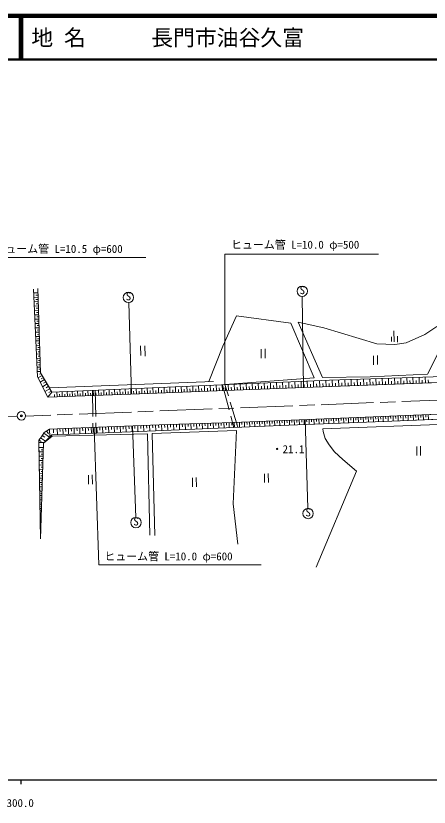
# Model space of a CAD drawing. Units: millimetres, scale not verified. Extents: x 40000 to 680000, y 20000 to 380000.
# Drawn here: x 366837 to 461498, y 198715 to 380000 of the extents above; entities that cross this region are included whole.
import ezdxf
from ezdxf.enums import TextEntityAlignment as Align

# ---------------------------------------------------------------- set-up
doc = ezdxf.new("R2010")
doc.units = ezdxf.units.MM
doc.header["$LTSCALE"] = 1000
doc.header["$PDMODE"] = 32
doc.header["$PDSIZE"] = 500
doc.linetypes.add('CHAIN', pattern=[18.5, 12, -1.5, 3.5, -1.5])
doc.linetypes.add('DASHED', pattern=[7.5, 6, -1.5])
for name, color, linetype, lineweight in [('M-BGD', 7, 'Continuous', 13), ('M-BGD-OTRS1', 7, 'DASHED', 13), ('M-BMK', 2, 'CHAIN', 13), ('M-BMK-SRVR', 3, 'Continuous', 13), ('M-STR-HTXT', 7, 'Continuous', 13), ('M-TTL', 2, 'Continuous', 140), ('M-TTL-BAND', 7, 'Continuous', 25), ('M-TTL-LINE', 7, 'Continuous', 50), ('M-TTL-TXT', 7, 'Continuous', 13)]:
    doc.layers.add(name, color=color, linetype=linetype, lineweight=lineweight)
doc.styles.add('ＭＳ ゴシック', font='')
doc.styles.get('ＭＳ ゴシック').set_extended_font_data('MS Gothic')

msp = doc.modelspace()

# ---------------------------------------------------------------- linework, layer by layer
at = {"layer": 'M-BGD'}
for p, q in [((370853, 317353), (371786, 297303)), ((371860, 317538), (372523, 298213)), ((371894, 316539), (370892, 316504)), ((371928, 315537), (370939, 315503)), ((371911, 316038), (371410, 316021)), ((432430, 315711), (432733, 294866)), ((371963, 314537), (370985, 314504)), ((371946, 315037), (371451, 315020)), ((371980, 314038), (371491, 314021)), ((392678, 314303), (393306, 293349)), ((371997, 313538), (371032, 313505)), ((372031, 312539), (371078, 312506)), ((372014, 313038), (371532, 313022)), ((372048, 312039), (371572, 312023)), ((372066, 311539), (371125, 311507)), ((372100, 310540), (371171, 310508)), ((372083, 311040), (371612, 311023)), ((372117, 310040), (371653, 310024)), ((414256, 304294), (417359, 311275)), ((417359, 311275), (429804, 309622)), ((372134, 309540), (371218, 309509)), ((372168, 308541), (371264, 308510)), ((372151, 309041), (371693, 309025)), ((429804, 309622), (435166, 297043)), ((437089, 297127), (431524, 309825)), ((431524, 309825), (437409, 308493)), ((437409, 308493), (449483, 304884)), ((460512, 307009), (463243, 308796)), ((372203, 307542), (371311, 307511)), ((372237, 306542), (371357, 306512)), ((372186, 308041), (371734, 308026)), ((372220, 307042), (371774, 307027)), ((452859, 306494), (452859, 305375)), ((453418, 307813), (453448, 305335)), ((454208, 306584), (454208, 305245)), ((456195, 305086), (460512, 307009)), ((372271, 305543), (371404, 305513)), ((372254, 306042), (371814, 306027)), ((372289, 305043), (371855, 305028)), ((449483, 304884), (453598, 304715)), ((453598, 304715), (456195, 305086)), ((372306, 304543), (371450, 304514)), ((372340, 303544), (371497, 303515)), ((372323, 304044), (371895, 304029)), ((372357, 303044), (371936, 303030)), ((395380, 304395), (395470, 302207)), ((396385, 304395), (396460, 302057)), ((411025, 296192), (414256, 304294)), ((423059, 303650), (423059, 301596)), ((423914, 303710), (423959, 301611)), ((464188, 303940), (461152, 297936)), ((372374, 302545), (371543, 302516)), ((372409, 301545), (371590, 301517)), ((372391, 302045), (371976, 302031)), ((372426, 301045), (372016, 301031)), ((448784, 302132), (448784, 300078)), ((449638, 302192), (449683, 300093)), ((372443, 300546), (371636, 300518)), ((372477, 299546), (371683, 299519)), ((372460, 300046), (372057, 300032)), ((372511, 298547), (371729, 298520)), ((372858, 297637), (371899, 297080)), ((372494, 299047), (372097, 299033)), ((372606, 298070), (372268, 297873)), ((372523, 298213), (375085, 293809)), ((438667, 296525), (464816, 297402)), ((461152, 297936), (447966, 297296)), ((371786, 297303), (374157, 292614)), ((373416, 296678), (372400, 296088)), ((373137, 297158), (372657, 296879)), ((374006, 295663), (372931, 295038)), ((373711, 296171), (373203, 295876)), ((374524, 294773), (412117, 296234)), ((413913, 295491), (438667, 296525)), ((414145, 294133), (414094, 295498)), ((435166, 297043), (414804, 295528)), ((415516, 294185), (415461, 295556)), ((416889, 294240), (416835, 295613)), ((418265, 294294), (418211, 295670)), ((419645, 294349), (419590, 295728)), ((421027, 294403), (420973, 295786)), ((422413, 294458), (422358, 295844)), ((423802, 294513), (423747, 295902)), ((425194, 294568), (425139, 295960)), ((426589, 294623), (426534, 296018)), ((427988, 294678), (427932, 296077)), ((429389, 294734), (429334, 296135)), ((430794, 294789), (430738, 296194)), ((431498, 294817), (431470, 295521)), ((432201, 294845), (432146, 296253)), ((432835, 294870), (472463, 296286)), ((432908, 294873), (432883, 295580)), ((433616, 294898), (433565, 296312)), ((434327, 294923), (434301, 295635)), ((435038, 294949), (434987, 296371)), ((435754, 294974), (435728, 295690)), ((436470, 295000), (436418, 296431)), ((447966, 297296), (437089, 297127)), ((437190, 295026), (437164, 295746)), ((437910, 295051), (437858, 296491)), ((438631, 295077), (438606, 295799)), ((439353, 295103), (439302, 296546)), ((440073, 295129), (440048, 295849)), ((440793, 295154), (440742, 296595)), ((441512, 295180), (441486, 295899)), ((442231, 295206), (442179, 296643)), ((442948, 295231), (442922, 295948)), ((443665, 295257), (443613, 296691)), ((444380, 295283), (444354, 295998)), ((445095, 295308), (445044, 296739)), ((445809, 295334), (445784, 296048)), ((446523, 295359), (446472, 296787)), ((447235, 295385), (447210, 296097)), ((447948, 295410), (447897, 296835)), ((448658, 295436), (448633, 296146)), ((449369, 295461), (449318, 296882)), ((450078, 295486), (450053, 296195)), ((450787, 295512), (450737, 296930)), ((451495, 295537), (451470, 296244)), ((452202, 295562), (452152, 296977)), ((452908, 295587), (452883, 296293)), ((453614, 295613), (453564, 297025)), ((454319, 295638), (454294, 296342)), ((455023, 295663), (454973, 297072)), ((455726, 295688), (455701, 296391)), ((456429, 295713), (456379, 297119)), ((457131, 295738), (457105, 296440)), ((457832, 295763), (457782, 297166)), ((458532, 295788), (458507, 296488)), ((459232, 295813), (459181, 297213)), ((459930, 295838), (459905, 296537)), ((460628, 295863), (460578, 297260)), ((461325, 295888), (461300, 296585)), ((374632, 294588), (373493, 293926)), ((374319, 295126), (373781, 294813)), ((375085, 293809), (374157, 292614)), ((374963, 294019), (374393, 293688)), ((375085, 293809), (413913, 295491)), ((376291, 292696), (376246, 293859)), ((377460, 292741), (377415, 293910)), ((378635, 292786), (378590, 293961)), ((379816, 292831), (379771, 294012)), ((381003, 292877), (380957, 294063)), ((382195, 292922), (382149, 294115)), ((383393, 292968), (383347, 294167)), ((384598, 293015), (384552, 294219)), ((385808, 293061), (385762, 294271)), ((386416, 293084), (386393, 293693)), ((387025, 293108), (386978, 294324)), ((387636, 293131), (387612, 293742)), ((388247, 293155), (388200, 294377)), ((388861, 293178), (388838, 293793)), ((389475, 293202), (389428, 294430)), ((390093, 293226), (390069, 293843)), ((390710, 293249), (390663, 294484)), ((391330, 293273), (391306, 293893)), ((391951, 293297), (391903, 294537)), ((392574, 293321), (392550, 293944)), ((393197, 293345), (393150, 294591)), ((393199, 293345), (414915, 294162)), ((393824, 293368), (393801, 293995)), ((394451, 293392), (394404, 294646)), ((395082, 293416), (395058, 294046)), ((395713, 293439), (395665, 294700)), ((396347, 293463), (396323, 294097)), ((396981, 293487), (396933, 294755)), ((397619, 293511), (397595, 294149)), ((398257, 293535), (398209, 294811)), ((398898, 293559), (398874, 294201)), ((399539, 293583), (399491, 294866)), ((400185, 293608), (400160, 294253)), ((400830, 293632), (400781, 294922)), ((401479, 293656), (401454, 294305)), ((402127, 293681), (402079, 294978)), ((402780, 293705), (402755, 294358)), ((403432, 293730), (403383, 295035)), ((404089, 293754), (404064, 294411)), ((404745, 293779), (404696, 295092)), ((405405, 293804), (405380, 294464)), ((406065, 293829), (406015, 295149)), ((406729, 293854), (406704, 294518)), ((407393, 293879), (407343, 295206)), ((408060, 293904), (408035, 294571)), ((408728, 293929), (408678, 295264)), ((409399, 293954), (409374, 294626)), ((410071, 293979), (410020, 295322)), ((410746, 294005), (410721, 294680)), ((411421, 294030), (411371, 295381)), ((412100, 294056), (412075, 294735)), ((412780, 294081), (412729, 295440)), ((413462, 294107), (413437, 294790)), ((414831, 294158), (414805, 294844)), ((414915, 294162), (432835, 294870)), ((416202, 294213), (416175, 294899)), ((417577, 294267), (417550, 294955)), ((418955, 294321), (418928, 295011)), ((420336, 294376), (420309, 295067)), ((421720, 294431), (421693, 295124)), ((423108, 294485), (423080, 295180)), ((424498, 294540), (424471, 295236)), ((425892, 294596), (425864, 295293)), ((427288, 294651), (427261, 295350)), ((428688, 294706), (428661, 295407)), ((430091, 294761), (430064, 295464)), ((374157, 292614), (393199, 293345)), ((375709, 292674), (375687, 293255)), ((376876, 292718), (376853, 293303)), ((378048, 292763), (378025, 293351)), ((379226, 292809), (379203, 293399)), ((380409, 292854), (380386, 293447)), ((381599, 292900), (381576, 293496)), ((382794, 292945), (382771, 293545)), ((383996, 292992), (383973, 293594)), ((385203, 293038), (385180, 293643)), ((480220, 289426), (443088, 287908)), ((451523, 288253), (451546, 287682)), ((452094, 288276), (452141, 287132)), ((452666, 288300), (452689, 287728)), ((453238, 288323), (453285, 287178)), ((453811, 288347), (453834, 287774)), ((454383, 288370), (454430, 287223)), ((454957, 288393), (454980, 287820)), ((455530, 288417), (455577, 287269)), ((456104, 288440), (456127, 287866)), ((456678, 288464), (456725, 287315)), ((457252, 288487), (457276, 287913)), ((457827, 288511), (457874, 287360)), ((458402, 288534), (458425, 287959)), ((458977, 288558), (459024, 287406)), ((459553, 288581), (459576, 288006)), ((460129, 288605), (460176, 287452)), ((460705, 288628), (460729, 288052)), ((461281, 288652), (461329, 287498)), ((416613, 286863), (401635, 286417)), ((402266, 286436), (402287, 285752)), ((402950, 286456), (402990, 285106)), ((403625, 286476), (403645, 285801)), ((404300, 286496), (404340, 285164)), ((404966, 286516), (404986, 285850)), ((405632, 286536), (405672, 285221)), ((406290, 286555), (406309, 285898)), ((406947, 286575), (406986, 285278)), ((407596, 286594), (407615, 285946)), ((408244, 286614), (408282, 285334)), ((408884, 286633), (408904, 285993)), ((409525, 286652), (409562, 285389)), ((410156, 286671), (410175, 286039)), ((410788, 286689), (410825, 285443)), ((411411, 286708), (411430, 286085)), ((412034, 286727), (412071, 285496)), ((412649, 286745), (412668, 286130)), ((413264, 286763), (413301, 285549)), ((413871, 286781), (413889, 286174)), ((414478, 286799), (414514, 285601)), ((415077, 286817), (415095, 286218)), ((415676, 286835), (415711, 285653)), ((416267, 286853), (416285, 286262)), ((443088, 287908), (416613, 286863)), ((416858, 286872), (416904, 285704)), ((417442, 286896), (417465, 286311)), ((418026, 286919), (418072, 285754)), ((418608, 286942), (418631, 286360)), ((419190, 286965), (419236, 285805)), ((419771, 286988), (419793, 286407)), ((420351, 287010), (420396, 285854)), ((420929, 287033), (420951, 286455)), ((421507, 287056), (421552, 285904)), ((422083, 287079), (422105, 286503)), ((422659, 287102), (422704, 285954)), ((423233, 287124), (423255, 286550)), ((423807, 287147), (423852, 286003)), ((424379, 287169), (424401, 286598)), ((424951, 287192), (424996, 286052)), ((425520, 287215), (425543, 286645)), ((426090, 287237), (426135, 286101)), ((426658, 287260), (426681, 286692)), ((427226, 287282), (427271, 286150)), ((427792, 287304), (427815, 286738)), ((428358, 287327), (428403, 286199)), ((428922, 287349), (428945, 286785)), ((451143, 287093), (429390, 286241)), ((429486, 287371), (429531, 286247)), ((430049, 287393), (430071, 286831)), ((430611, 287416), (430655, 286291)), ((431173, 287438), (431196, 286875)), ((431736, 287460), (431780, 286335)), ((432299, 287482), (432321, 286920)), ((432861, 287504), (432906, 286379)), ((433074, 287513), (433737, 267187)), ((433424, 287527), (433446, 286964)), ((433987, 287549), (434031, 286423)), ((434550, 287571), (434572, 287008)), ((435113, 287593), (435158, 286467)), ((435676, 287616), (435699, 287052)), ((436240, 287638), (436284, 286511)), ((436803, 287660), (436825, 287097)), ((437139, 285412), (472077, 286656)), ((437367, 287682), (437411, 286555)), ((437930, 287705), (437952, 287141)), ((438494, 287727), (438538, 286599)), ((439058, 287749), (439080, 287185)), ((439622, 287771), (439666, 286643)), ((440186, 287794), (440208, 287230)), ((440750, 287816), (440794, 286688)), ((441314, 287838), (441336, 287274)), ((441878, 287861), (441923, 286732)), ((442442, 287883), (442465, 287318)), ((443007, 287905), (443051, 286776)), ((443571, 287928), (443594, 287364)), ((444136, 287951), (444182, 286820)), ((444701, 287974), (444725, 287409)), ((445267, 287997), (445313, 286864)), ((445833, 288021), (445857, 287454)), ((446400, 288044), (446446, 286909)), ((446967, 288067), (446991, 287499)), ((447535, 288090), (447581, 286953)), ((448103, 288113), (448126, 287545)), ((448672, 288137), (448718, 286998)), ((449241, 288160), (449264, 287590)), ((449810, 288183), (449857, 287042)), ((450381, 288206), (450404, 287636)), ((450951, 288230), (450998, 287087)), ((473556, 287984), (451143, 287093)), ((374525, 285313), (373352, 284527)), ((373898, 284893), (374338, 284238)), ((379803, 285518), (374525, 285313)), ((374560, 285315), (374627, 283572)), ((375431, 285349), (375465, 284477)), ((376303, 285382), (376352, 284095)), ((376946, 285407), (376971, 284763)), ((377590, 285432), (377640, 284141)), ((378236, 285457), (378260, 284812)), ((378881, 285482), (378931, 284188)), ((379528, 285507), (379553, 284860)), ((401635, 286417), (379803, 285518)), ((380174, 285533), (380228, 284235)), ((380823, 285560), (380850, 284911)), ((381472, 285586), (381526, 284282)), ((382124, 285613), (382151, 284961)), ((382776, 285640), (382830, 284330)), ((383431, 285667), (383458, 285012)), ((398800, 284926), (383455, 284352)), ((384086, 285694), (384140, 284378)), ((384744, 285721), (384771, 285063)), ((385402, 285748), (385456, 284427)), ((386062, 285775), (386090, 285115)), ((386723, 285803), (386778, 284477)), ((387386, 285830), (387413, 285167)), ((388049, 285857), (388104, 284526)), ((388715, 285885), (388742, 285219)), ((389380, 285912), (389435, 284576)), ((390048, 285940), (390076, 285271)), ((390716, 285967), (390771, 284626)), ((391387, 285995), (391415, 285324)), ((392058, 286022), (392113, 284676)), ((392731, 286050), (392758, 285377)), ((393404, 286078), (393460, 284726)), ((393592, 286086), (394317, 265101)), ((394080, 286106), (394108, 285430)), ((394756, 286133), (394811, 284777)), ((395434, 286161), (395462, 285483)), ((396112, 286189), (396168, 284827)), ((396793, 286217), (396821, 285536)), ((397474, 286245), (397531, 284878)), ((398038, 284306), (417397, 284980)), ((398158, 286274), (398186, 285590)), ((429390, 286241), (398800, 284926)), ((398841, 286302), (398898, 284930)), ((399527, 286330), (399556, 285644)), ((400213, 286358), (400270, 284989)), ((400898, 286387), (400926, 285702)), ((401583, 286415), (401639, 285048)), ((416604, 268240), (417397, 284980)), ((437189, 284782), (437139, 285412)), ((437649, 283173), (437189, 284782)), ((372686, 283575), (372133, 282775)), ((372160, 282814), (372651, 282474)), ((372499, 283305), (373616, 282532)), ((373352, 284527), (372686, 283575)), ((372887, 283862), (373444, 283473)), ((375091, 284049), (373193, 282097)), ((373193, 282097), (375149, 283670)), ((373276, 284419), (374571, 283514)), ((383455, 284352), (375091, 284049)), ((375149, 283670), (397026, 284278)), ((397026, 284278), (397521, 261035)), ((398667, 260934), (398038, 284306)), ((438588, 281754), (437649, 283173)), ((372133, 282775), (372482, 260220)), ((372142, 282225), (373336, 282243)), ((372482, 260220), (372142, 282225)), ((373161, 281097), (372158, 281130)), ((372482, 260220), (373193, 282097)), ((373193, 282097), (372482, 260220)), ((439782, 280141), (438588, 281754)), ((458649, 281340), (458649, 279286)), ((459503, 281400), (459548, 279301)), ((373128, 280095), (372174, 280126)), ((373112, 279595), (372635, 279611)), ((373144, 280596), (372643, 280612)), ((441738, 278387), (439782, 280141)), ((373095, 279096), (372189, 279125)), ((373063, 278096), (372205, 278124)), ((373047, 277596), (372618, 277610)), ((373079, 278596), (372626, 278611)), ((444819, 275666), (441738, 278387)), ((373030, 277097), (372220, 277123)), ((372998, 276097), (372236, 276122)), ((372982, 275597), (372601, 275610)), ((373014, 276597), (372609, 276610)), ((435583, 253682), (444819, 275666)), ((372966, 275098), (372251, 275121)), ((372933, 274098), (372267, 274120)), ((372949, 274598), (372592, 274610)), ((383480, 274757), (383480, 272703)), ((384334, 274817), (384379, 272718)), ((407307, 274150), (407307, 272096)), ((408161, 274210), (408206, 272111)), ((423799, 275111), (423799, 273058)), ((424654, 275171), (424698, 273073)), ((372901, 273099), (372282, 273119)), ((372868, 272099), (372298, 272118)), ((372884, 272599), (372575, 272609)), ((372917, 273599), (372584, 273609)), ((372836, 271100), (372313, 271117)), ((372803, 270100), (372329, 270116)), ((372819, 270600), (372558, 270609)), ((372852, 271600), (372567, 271609)), ((372771, 269101), (372344, 269115)), ((372754, 268601), (372541, 268608)), ((372787, 269601), (372550, 269608)), ((372738, 268101), (372360, 268114)), ((372706, 267102), (372375, 267113)), ((372689, 266602), (372524, 266608)), ((372722, 267602), (372533, 267608)), ((417666, 258982), (416604, 268240)), ((372673, 266102), (372391, 266112)), ((372641, 265103), (372406, 265111)), ((372657, 265603), (372516, 265607)), ((372608, 264104), (372422, 264110)), ((372576, 263104), (372437, 263109)), ((372592, 263604), (372499, 263607)), ((372624, 264603), (372507, 264607)), ((372559, 262604), (372490, 262607))]:
    msp.add_line(p, q, dxfattribs=at)
for points in [[(374157, 292614), (371786, 297303), (370853, 317353)], [(371860, 317538), (372523, 298213), (374524, 294773), (375085, 293809)], [(375085, 293809), (413913, 295491), (438667, 296525), (464816, 297402), (491303, 298167), (512842, 298976), (541914, 300325), (555656, 300881), (555655, 301550), (556419, 301578), (567717, 301893)], [(567930, 299828), (558420, 299828), (546953, 299288), (521006, 298220), (492361, 297051), (473115, 296444), (472463, 296286), (432835, 294870), (414915, 294162), (393199, 293345), (374157, 292614)], [(372482, 260220), (372133, 282775), (372686, 283575), (373352, 284527), (374525, 285313), (379803, 285518), (401635, 286417), (416613, 286863), (443088, 287908), (480220, 289426), (511855, 290842), (549055, 292428), (568106, 292979)], [(568198, 289929), (548570, 290193), (526420, 289892), (504464, 288442), (483048, 287936), (474086, 288028), (473556, 287984), (451143, 287093), (429390, 286241), (398800, 284926), (383455, 284352), (375091, 284049), (373193, 282097), (372482, 260220)]]:
    msp.add_lwpolyline(points, dxfattribs=at)
for centre in [(432434, 316903), (392618, 315494), (433769, 265995), (394355, 263910)]:
    msp.add_circle(centre, 1192, dxfattribs=at)
at = {"layer": 'M-BGD-OTRS1'}
for p, q in [((414161, 295501), (416777, 285699)), ((417695, 285738), (414724, 295525)), ((384386, 294212), (384522, 284392)), ((384989, 294238), (385236, 284419))]:
    msp.add_line(p, q, dxfattribs=at)
at = {"layer": 'M-BMK'}
for p, q in [((467251, 292102), (369080, 288296)), ((367159, 288314), (307876, 285968))]:
    msp.add_line(p, q, dxfattribs=at)
at = {"layer": 'M-BMK-SRVR'}
msp.add_circle((368120, 288361), 962, dxfattribs=at)
msp.add_point((368120, 288361), dxfattribs=at)
at = {"layer": 'M-STR-HTXT'}
for p, q in [((361275, 324615), (396613, 324615)), ((414724, 295525), (414724, 325406)), ((414724, 325406), (449889, 325406)), ((385843, 254242), (384744, 285721)), ((423043, 254242), (385843, 254242))]:
    msp.add_line(p, q, dxfattribs=at)
at = {"layer": 'M-TTL'}
msp.add_line((680000, 380000), (40000, 380000), dxfattribs=at)
at = {"layer": 'M-TTL-BAND'}
for p, q in [((40000, 205000), (579000, 205000)), ((368000, 205000), (368000, 204000))]:
    msp.add_line(p, q, dxfattribs=at)
at = {"layer": 'M-TTL-LINE'}
for p, q in [((367750, 380000), (367750, 370000)), ((368250, 380000), (368250, 370000)), ((40000, 370000), (680000, 370000))]:
    msp.add_line(p, q, dxfattribs=at)

# ---------------------------------------------------------------- texts
at = {"layer": 'M-BGD', "style": 'ＭＳ ゴシック'}
for s, p in [('S', (431820, 315689)), ('S', (392003, 314280)), ('・21.1', (425433, 279258)), ('S', (433155, 264781)), ('S', (393740, 262696))]:
    msp.add_text(s, height=1833, dxfattribs=at).set_placement(p, align=Align.BOTTOM_LEFT)
at = {"layer": 'M-STR-HTXT', "style": 'ＭＳ ゴシック'}
for s, p in [('ヒューム管 L=10.0 φ=500', (416133, 326103)), ('ヒューム管 L=10.5 φ=600', (361945, 325141)), ('ヒューム管 L=10.0 φ=600', (387117, 254704))]:
    msp.add_text(s, height=1833, dxfattribs=at).set_placement(p, align=Align.BOTTOM_LEFT)
at = {"layer": 'M-TTL-BAND', "style": 'ＭＳ ゴシック'}
msp.add_text('300.0', height=1833, dxfattribs=at).set_placement((367844, 198195), align=Align.BOTTOM_CENTER)
at = {"layer": 'M-TTL-TXT', "style": 'ＭＳ ゴシック'}
msp.add_text('地 名      長門市油谷久富', height=3666, dxfattribs=at).set_placement((370380, 375000), align=Align.MIDDLE_LEFT)

doc.saveas('drawing.dxf')
